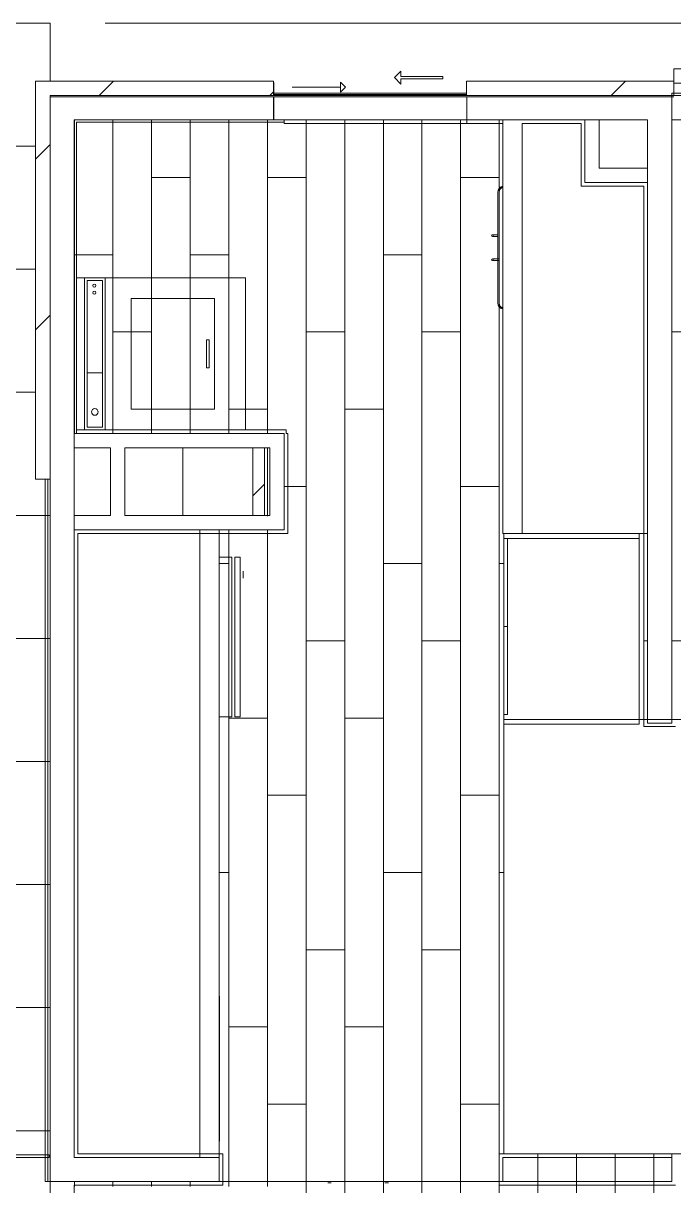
# Model space of a CAD drawing. Header units: metres. Extents: x 3856 to 4207, y -1118 to -691.
# Drawn here: x 3976.771 to 3979.465, y -973.645 to -968.827 of the extents above; entities that cross this region are included whole.
import ezdxf

# ---------------------------------------------------------------- set-up
doc = ezdxf.new("R2010")
doc.units = ezdxf.units.M
for name, color, linetype, lineweight in [('Casework', 7, 'Continuous', 9), ('Ceilings', 7, 'Continuous', 9), ('Common Edges', 7, 'Continuous', 9), ('Cut Pattern', 7, 'Continuous', 18), ('Detail Items', 7, 'Continuous', 9), ('Floors', 7, 'Continuous', 9), ('Generic Models', 7, 'Continuous', 9), ('Plumbing Fixtures', 7, 'Continuous', 9), ('Surface Pattern', 7, 'Continuous', 9), ('Top Rails', 7, 'Continuous', 9), ('Walls', 7, 'Continuous', 9), ('Windows', 7, 'Continuous', 9)]:
    doc.layers.add(name, color=color, linetype=linetype, lineweight=lineweight)
doc.layers.add('ROA-E00-URB-A101-MASTER_PLAN cambio estaciomientos_dwg', color=7, linetype='Continuous', lineweight=9, true_color=0x767676)
pattern_1 = [(45, (0, 0), (-0.35355339, 0.35355339), [])]

# ---------------------------------------------------------------- blocks, each defined once
blk = doc.blocks.new('Nevera 2D - Nevera 2D-V179-IMPLANTACIÓN - KIT COMERCIAL')
at = {"layer": 'Casework'}
for p, q in [((-0.3293, 0.07), (-0.3293, 0.1232)), ((-0.3293, 0.07), (-0.3293, 0.1232)), ((0.3334, 0.1232), (0.3334, 0.07)), ((0.3334, 0.1232), (0.3334, 0.07)), ((0.3334, 0.07), (-0.3293, 0.07)), ((0.3334, 0.07), (-0.3293, 0.07)), ((-0.3293, 0.0584), (0.3334, 0.0584)), ((-0.3293, 0.0355), (-0.3293, 0.0584)), ((-0.3293, 0.0584), (-0.3293, 0.0355)), ((0.3334, 0.0584), (-0.3293, 0.0584)), ((0.3334, 0.0584), (0.3334, 0.0355)), ((0.3334, 0.0355), (0.3334, 0.0584)), ((0.3334, 0.0355), (-0.3293, 0.0355)), ((-0.3293, 0.0355), (0.3334, 0.0355)), ((0.2752, 0.0232), (0.2464, 0.0232))]:
    blk.add_line(p, q, dxfattribs=at)
blk = doc.blocks.new('COUR-VENTANA-DESLIZANTE_DOS_CUERPOS - 1_35 x 0_80-11946348-IMPLANTACIÓN - KIT COMERCIAL')
at = {"layer": 'Detail Items'}
for p, q in [((0.0999, 0.1246), (0.1269, 0.1516)), ((0.1269, 0.1516), (0.1269, 0.1296)), ((0.0999, 0.1246), (0.1269, 0.0976)), ((0.3, 0.1296), (0.1269, 0.1296)), ((0.1269, 0.1196), (0.3, 0.1196)), ((0.1269, 0.0976), (0.1269, 0.1196)), ((0.3, 0.1196), (0.3, 0.1296))]:
    blk.add_line(p, q, dxfattribs=at)
blk = doc.blocks.new('COCINA APTO TIPO A - COCINA APTO TIPO A-V198-IMPLANTACIÓN - KIT COMERCIAL')
at = {"layer": 'Generic Models'}
for p, q in [((0.9613, 2.87), (0.9613, 2.85)), ((0.9613, 2.85), (0.9613, 2.1)), ((1.5213, 2.85), (0.9613, 2.85)), ((0.9763, 2.85), (0.9613, 2.85)), ((0.9613, 2.85), (0.9613, 2.485)), ((0.9613, 2.85), (1.5213, 2.85)), ((0.9763, 2.485), (0.9763, 2.85)), ((1.5213, 2.87), (1.0363, 2.87)), ((1.5213, 2.85), (1.5213, 2.87)), ((1.5413, 2.87), (1.5213, 2.87)), ((1.5213, 2.87), (1.5213, 2.1)), ((1.5213, 2.1), (1.5213, 2.85)), ((1.5413, 2.1), (1.5413, 2.87)), ((0.9763, 2.485), (0.9613, 2.485)), ((0.9613, 2.485), (0.9613, 2.12)), ((0.9613, 2.485), (0.9763, 2.485)), ((0.9763, 2.12), (0.9763, 2.485)), ((0.9613, 2.12), (0.9763, 2.12)), ((0.9613, 2.1), (1.5213, 2.1)), ((1.5213, 2.1), (0.9613, 2.1)), ((0.9613, 2.1), (0.9613, 2.08)), ((0.9613, 2.08), (1.5213, 2.08)), ((0.9613, 2.08), (0.9613, 0.3)), ((1.5213, 2.1), (1.5413, 2.1)), ((1.5213, 2.08), (1.5213, 2.1)), ((1.7913, 2.1), (1.5413, 2.1)), ((1.7913, 0.3), (1.7913, 2.1)), ((-0.8193, 2), (-0.8193, 1.98)), ((-0.8193, 1.31), (-0.8193, 1.29)), ((-0.8193, 0.9869), (-0.8193, 0.9669)), ((-0.2167, 0.3525), (-0.2167, 0.9525)), ((-0.8193, 0.32), (-0.8193, 0.3)), ((0.9613, 0.3), (1.7913, 0.3)), ((0.2462, 0.18), (0.2312, 0.18)), ((0.4834, 0.18), (0.4684, 0.18)), ((-0.6487, -0.6), (-0.5488, -0.6))]:
    blk.add_line(p, q, dxfattribs=at)
blk = doc.blocks.new('Lavadero prefabricado con mueble - 0_50x0_60m-V200-IMPLANTACIÓN - KIT COMERCIAL')
at = {"layer": 'Plumbing Fixtures', "color": 253, "true_color": 0xaaaaaa}
for p, q in [((0.605, 0.605), (0.145, 0.605)), ((0.145, 0.6), (0.605, 0.6)), ((0.605, 0.6), (0.145, 0.6))]:
    blk.add_line(p, q, dxfattribs=at)
for centre, radius, start, end in [((0.145, 0.58), 0.025, 90, 165), ((0.145, 0.58), 0.025, 90, 165), ((0.145, 0.58), 0.02, 90, 165), ((0.145, 0.58), 0.02, 90, 165), ((0.145, 0.58), 0.02, 90, 165), ((0.145, 0.58), 0.02, 90, 165), ((0.605, 0.58), 0.025, 15, 90), ((0.605, 0.58), 0.025, 15, 90), ((0.605, 0.58), 0.02, 15, 90), ((0.605, 0.58), 0.02, 15, 90), ((0.605, 0.58), 0.02, 15, 90), ((0.605, 0.58), 0.02, 15, 90)]:
    blk.add_arc(centre, radius, start, end, dxfattribs=at)
blk = doc.blocks.new('Mueble lavadero - 0_50x1_70x2_50m-V239-IMPLANTACIÓN - KIT COMERCIAL')
at = {"layer": 'Casework'}
for p, q in [((-6.3053, -0.595), (-6.3053, -0.61)), ((-6.3033, -0.595), (-6.3033, -0.61)), ((-6.3033, -0.61), (-6.2853, -0.61)), ((-6.1088, -0.615), (-6.1088, -0.6375)), ((-6.1088, -0.615), (-6.1088, -0.6375)), ((-6.1018, -0.6375), (-6.1018, -0.615)), ((-6.1018, -0.6375), (-6.1018, -0.615)), ((-6.0088, -0.613), (-6.0088, -0.6375)), ((-6.0088, -0.613), (-6.0088, -0.6375)), ((-6.0018, -0.6375), (-6.0018, -0.6131)), ((-6.0018, -0.6375), (-6.0018, -0.6131)), ((-5.8253, -0.61), (-5.8073, -0.61)), ((-5.8073, -0.61), (-5.8073, -0.595)), ((-5.8053, -0.61), (-5.8053, -0.595))]:
    blk.add_line(p, q, dxfattribs=at)
for centre, start, end in [((-6.1053, -0.6375), 0, 180), ((-6.1053, -0.6375), 0, 180), ((-6.1053, -0.6375), 180, 360), ((-6.1053, -0.6375), 180, 0), ((-6.0053, -0.6375), 0, 180), ((-6.0053, -0.6375), 0, 180), ((-6.0053, -0.6375), 180, 0), ((-6.0053, -0.6375), 180, 0)]:
    blk.add_arc(centre, 0.0035, start, end, dxfattribs=at)
for points, knots in [([(-6.1053, -0.634), (-6.1055, -0.634), (-6.1057, -0.634), (-6.106, -0.634), (-6.1062, -0.6341), (-6.1065, -0.6342), (-6.1067, -0.6342), (-6.1069, -0.6343), (-6.1071, -0.6344), (-6.1072, -0.6345), (-6.1074, -0.6347), (-6.1076, -0.6348), (-6.1077, -0.6349), (-6.1078, -0.6351), (-6.108, -0.6352), (-6.1082, -0.6354), (-6.1083, -0.6357), (-6.1084, -0.6359), (-6.1086, -0.6362), (-6.1088, -0.6368), (-6.1088, -0.6372), (-6.1088, -0.6375)], [0, 0, 0, 0, 0.071429, 0.107143, 0.142857, 0.178571, 0.214286, 0.25, 0.285714, 0.321429, 0.357143, 0.392857, 0.428571, 0.464286, 0.5, 0.571429, 0.607143, 0.642857, 0.714286, 0.857143, 1, 1, 1, 1]), ([(-6.1088, -0.6375), (-6.1088, -0.6372), (-6.1088, -0.6368), (-6.1086, -0.6362), (-6.1084, -0.6359), (-6.1083, -0.6357), (-6.1082, -0.6355), (-6.1081, -0.6353), (-6.108, -0.6352), (-6.1078, -0.6351), (-6.1077, -0.6349), (-6.1076, -0.6348), (-6.1074, -0.6347), (-6.1072, -0.6345), (-6.1071, -0.6344), (-6.1069, -0.6343), (-6.1067, -0.6342), (-6.1065, -0.6342), (-6.1062, -0.6341), (-6.106, -0.634), (-6.1057, -0.634), (-6.1055, -0.634), (-6.1053, -0.634)], [0, 0, 0, 0, 0.142857, 0.285714, 0.357143, 0.392857, 0.428571, 0.464286, 0.5, 0.535714, 0.571429, 0.607143, 0.642857, 0.678571, 0.714286, 0.75, 0.785714, 0.821429, 0.857143, 0.892857, 0.928571, 1, 1, 1, 1]), ([(-6.1088, -0.6375), (-6.1088, -0.6372), (-6.1088, -0.6368), (-6.1086, -0.6362), (-6.1084, -0.6359), (-6.1083, -0.6357), (-6.1082, -0.6355), (-6.1081, -0.6353), (-6.108, -0.6352), (-6.1078, -0.6351), (-6.1077, -0.6349), (-6.1076, -0.6348), (-6.1074, -0.6347), (-6.1072, -0.6345), (-6.1071, -0.6344), (-6.1069, -0.6343), (-6.1067, -0.6342), (-6.1065, -0.6342), (-6.1062, -0.6341), (-6.106, -0.634), (-6.1057, -0.634), (-6.1055, -0.634), (-6.1053, -0.634)], [0, 0, 0, 0, 0.142857, 0.285714, 0.357143, 0.392857, 0.428571, 0.464286, 0.5, 0.535714, 0.571429, 0.607143, 0.642857, 0.678571, 0.714286, 0.75, 0.785714, 0.821429, 0.857143, 0.892857, 0.928571, 1, 1, 1, 1]), ([(-6.1053, -0.634), (-6.1055, -0.634), (-6.1057, -0.634), (-6.106, -0.634), (-6.1062, -0.6341), (-6.1065, -0.6342), (-6.1067, -0.6342), (-6.1069, -0.6343), (-6.1071, -0.6344), (-6.1072, -0.6345), (-6.1074, -0.6347), (-6.1076, -0.6348), (-6.1077, -0.6349), (-6.1078, -0.6351), (-6.108, -0.6352), (-6.1082, -0.6354), (-6.1083, -0.6357), (-6.1084, -0.6359), (-6.1086, -0.6362), (-6.1088, -0.6368), (-6.1088, -0.6372), (-6.1088, -0.6375)], [0, 0, 0, 0, 0.071429, 0.107143, 0.142857, 0.178571, 0.214286, 0.25, 0.285714, 0.321429, 0.357143, 0.392857, 0.428571, 0.464286, 0.5, 0.571429, 0.607143, 0.642857, 0.714286, 0.857143, 1, 1, 1, 1]), ([(-6.1018, -0.6375), (-6.1018, -0.6372), (-6.1018, -0.6368), (-6.102, -0.6362), (-6.1022, -0.6359), (-6.1023, -0.6357), (-6.1024, -0.6355), (-6.1025, -0.6353), (-6.1026, -0.6352), (-6.1028, -0.6351), (-6.1029, -0.6349), (-6.103, -0.6348), (-6.1032, -0.6347), (-6.1034, -0.6345), (-6.1035, -0.6344), (-6.1037, -0.6343), (-6.1039, -0.6342), (-6.1041, -0.6342), (-6.1044, -0.6341), (-6.1046, -0.634), (-6.1049, -0.634), (-6.1051, -0.634), (-6.1053, -0.634)], [0, 0, 0, 0, 0.142857, 0.285714, 0.357143, 0.392857, 0.428571, 0.464286, 0.5, 0.535714, 0.571429, 0.607143, 0.642857, 0.678571, 0.714286, 0.75, 0.785714, 0.821429, 0.857143, 0.892857, 0.928571, 1, 1, 1, 1]), ([(-6.1053, -0.634), (-6.1051, -0.634), (-6.1049, -0.634), (-6.1046, -0.634), (-6.1044, -0.6341), (-6.1041, -0.6342), (-6.1039, -0.6342), (-6.1037, -0.6343), (-6.1035, -0.6344), (-6.1034, -0.6345), (-6.1032, -0.6347), (-6.103, -0.6348), (-6.1029, -0.6349), (-6.1028, -0.6351), (-6.1026, -0.6352), (-6.1024, -0.6354), (-6.1023, -0.6357), (-6.1022, -0.6359), (-6.102, -0.6362), (-6.1018, -0.6368), (-6.1018, -0.6372), (-6.1018, -0.6375)], [0, 0, 0, 0, 0.071429, 0.107143, 0.142857, 0.178571, 0.214286, 0.25, 0.285714, 0.321429, 0.357143, 0.392857, 0.428571, 0.464286, 0.5, 0.571429, 0.607143, 0.642857, 0.714286, 0.857143, 1, 1, 1, 1]), ([(-6.1053, -0.634), (-6.1051, -0.634), (-6.1049, -0.634), (-6.1046, -0.634), (-6.1044, -0.6341), (-6.1041, -0.6342), (-6.1039, -0.6342), (-6.1037, -0.6343), (-6.1035, -0.6344), (-6.1034, -0.6345), (-6.1032, -0.6347), (-6.103, -0.6348), (-6.1029, -0.6349), (-6.1028, -0.6351), (-6.1026, -0.6352), (-6.1024, -0.6354), (-6.1023, -0.6357), (-6.1022, -0.6359), (-6.102, -0.6362), (-6.1018, -0.6368), (-6.1018, -0.6372), (-6.1018, -0.6375)], [0, 0, 0, 0, 0.071429, 0.107143, 0.142857, 0.178571, 0.214286, 0.25, 0.285714, 0.321429, 0.357143, 0.392857, 0.428571, 0.464286, 0.5, 0.571429, 0.607143, 0.642857, 0.714286, 0.857143, 1, 1, 1, 1]), ([(-6.1018, -0.6375), (-6.1018, -0.6372), (-6.1018, -0.6368), (-6.102, -0.6362), (-6.1022, -0.6359), (-6.1023, -0.6357), (-6.1024, -0.6355), (-6.1025, -0.6353), (-6.1026, -0.6352), (-6.1028, -0.6351), (-6.1029, -0.6349), (-6.103, -0.6348), (-6.1032, -0.6347), (-6.1034, -0.6345), (-6.1035, -0.6344), (-6.1037, -0.6343), (-6.1039, -0.6342), (-6.1041, -0.6342), (-6.1044, -0.6341), (-6.1046, -0.634), (-6.1049, -0.634), (-6.1051, -0.634), (-6.1053, -0.634)], [0, 0, 0, 0, 0.142857, 0.285714, 0.357143, 0.392857, 0.428571, 0.464286, 0.5, 0.535714, 0.571429, 0.607143, 0.642857, 0.678571, 0.714286, 0.75, 0.785714, 0.821429, 0.857143, 0.892857, 0.928571, 1, 1, 1, 1]), ([(-6.0053, -0.634), (-6.0055, -0.634), (-6.0057, -0.634), (-6.006, -0.634), (-6.0062, -0.6341), (-6.0065, -0.6342), (-6.0067, -0.6342), (-6.0069, -0.6343), (-6.0071, -0.6344), (-6.0072, -0.6345), (-6.0074, -0.6347), (-6.0076, -0.6348), (-6.0077, -0.6349), (-6.0078, -0.6351), (-6.008, -0.6352), (-6.0082, -0.6354), (-6.0083, -0.6357), (-6.0084, -0.6359), (-6.0086, -0.6362), (-6.0088, -0.6368), (-6.0088, -0.6372), (-6.0088, -0.6375)], [0, 0, 0, 0, 0.071429, 0.107143, 0.142857, 0.178571, 0.214286, 0.25, 0.285714, 0.321429, 0.357143, 0.392857, 0.428571, 0.464286, 0.5, 0.571429, 0.607143, 0.642857, 0.714286, 0.857143, 1, 1, 1, 1]), ([(-6.0088, -0.6375), (-6.0088, -0.6372), (-6.0088, -0.6368), (-6.0086, -0.6362), (-6.0084, -0.6359), (-6.0083, -0.6357), (-6.0082, -0.6355), (-6.0081, -0.6353), (-6.008, -0.6352), (-6.0078, -0.6351), (-6.0077, -0.6349), (-6.0076, -0.6348), (-6.0074, -0.6347), (-6.0072, -0.6345), (-6.0071, -0.6344), (-6.0069, -0.6343), (-6.0067, -0.6342), (-6.0065, -0.6342), (-6.0062, -0.6341), (-6.006, -0.634), (-6.0057, -0.634), (-6.0055, -0.634), (-6.0053, -0.634)], [0, 0, 0, 0, 0.142857, 0.285714, 0.357143, 0.392857, 0.428571, 0.464286, 0.5, 0.535714, 0.571429, 0.607143, 0.642857, 0.678571, 0.714286, 0.75, 0.785714, 0.821429, 0.857143, 0.892857, 0.928571, 1, 1, 1, 1]), ([(-6.0053, -0.634), (-6.0055, -0.634), (-6.0057, -0.634), (-6.006, -0.634), (-6.0062, -0.6341), (-6.0065, -0.6342), (-6.0067, -0.6342), (-6.0069, -0.6343), (-6.0071, -0.6344), (-6.0072, -0.6345), (-6.0074, -0.6347), (-6.0076, -0.6348), (-6.0077, -0.6349), (-6.0078, -0.6351), (-6.008, -0.6352), (-6.0082, -0.6354), (-6.0083, -0.6357), (-6.0084, -0.6359), (-6.0086, -0.6362), (-6.0088, -0.6368), (-6.0088, -0.6372), (-6.0088, -0.6375)], [0, 0, 0, 0, 0.071429, 0.107143, 0.142857, 0.178571, 0.214286, 0.25, 0.285714, 0.321429, 0.357143, 0.392857, 0.428571, 0.464286, 0.5, 0.571429, 0.607143, 0.642857, 0.714286, 0.857143, 1, 1, 1, 1]), ([(-6.0088, -0.6375), (-6.0088, -0.6372), (-6.0088, -0.6368), (-6.0086, -0.6362), (-6.0084, -0.6359), (-6.0083, -0.6357), (-6.0082, -0.6355), (-6.0081, -0.6353), (-6.008, -0.6352), (-6.0078, -0.6351), (-6.0077, -0.6349), (-6.0076, -0.6348), (-6.0074, -0.6347), (-6.0072, -0.6345), (-6.0071, -0.6344), (-6.0069, -0.6343), (-6.0067, -0.6342), (-6.0065, -0.6342), (-6.0062, -0.6341), (-6.006, -0.634), (-6.0057, -0.634), (-6.0055, -0.634), (-6.0053, -0.634)], [0, 0, 0, 0, 0.142857, 0.285714, 0.357143, 0.392857, 0.428571, 0.464286, 0.5, 0.535714, 0.571429, 0.607143, 0.642857, 0.678571, 0.714286, 0.75, 0.785714, 0.821429, 0.857143, 0.892857, 0.928571, 1, 1, 1, 1]), ([(-6.0018, -0.6375), (-6.0018, -0.6372), (-6.0018, -0.6368), (-6.002, -0.6362), (-6.0022, -0.6359), (-6.0023, -0.6357), (-6.0024, -0.6355), (-6.0025, -0.6353), (-6.0026, -0.6352), (-6.0028, -0.6351), (-6.0029, -0.6349), (-6.003, -0.6348), (-6.0032, -0.6347), (-6.0034, -0.6345), (-6.0035, -0.6344), (-6.0037, -0.6343), (-6.0039, -0.6342), (-6.0041, -0.6342), (-6.0044, -0.6341), (-6.0046, -0.634), (-6.0049, -0.634), (-6.0051, -0.634), (-6.0053, -0.634)], [0, 0, 0, 0, 0.142857, 0.285714, 0.357143, 0.392857, 0.428571, 0.464286, 0.5, 0.535714, 0.571429, 0.607143, 0.642857, 0.678571, 0.714286, 0.75, 0.785714, 0.821429, 0.857143, 0.892857, 0.928571, 1, 1, 1, 1]), ([(-6.0053, -0.634), (-6.0051, -0.634), (-6.0049, -0.634), (-6.0046, -0.634), (-6.0044, -0.6341), (-6.0041, -0.6342), (-6.0039, -0.6342), (-6.0037, -0.6343), (-6.0035, -0.6344), (-6.0034, -0.6345), (-6.0032, -0.6347), (-6.003, -0.6348), (-6.0029, -0.6349), (-6.0028, -0.6351), (-6.0026, -0.6352), (-6.0024, -0.6354), (-6.0023, -0.6357), (-6.0022, -0.6359), (-6.002, -0.6362), (-6.0018, -0.6368), (-6.0018, -0.6372), (-6.0018, -0.6375)], [0, 0, 0, 0, 0.071429, 0.107143, 0.142857, 0.178571, 0.214286, 0.25, 0.285714, 0.321429, 0.357143, 0.392857, 0.428571, 0.464286, 0.5, 0.571429, 0.607143, 0.642857, 0.714286, 0.857143, 1, 1, 1, 1]), ([(-6.0018, -0.6375), (-6.0018, -0.6372), (-6.0018, -0.6368), (-6.002, -0.6362), (-6.0022, -0.6359), (-6.0023, -0.6357), (-6.0024, -0.6355), (-6.0025, -0.6353), (-6.0026, -0.6352), (-6.0028, -0.6351), (-6.0029, -0.6349), (-6.003, -0.6348), (-6.0032, -0.6347), (-6.0034, -0.6345), (-6.0035, -0.6344), (-6.0037, -0.6343), (-6.0039, -0.6342), (-6.0041, -0.6342), (-6.0044, -0.6341), (-6.0046, -0.634), (-6.0049, -0.634), (-6.0051, -0.634), (-6.0053, -0.634)], [0, 0, 0, 0, 0.142857, 0.285714, 0.357143, 0.392857, 0.428571, 0.464286, 0.5, 0.535714, 0.571429, 0.607143, 0.642857, 0.678571, 0.714286, 0.75, 0.785714, 0.821429, 0.857143, 0.892857, 0.928571, 1, 1, 1, 1]), ([(-6.0053, -0.634), (-6.0051, -0.634), (-6.0049, -0.634), (-6.0046, -0.634), (-6.0044, -0.6341), (-6.0041, -0.6342), (-6.0039, -0.6342), (-6.0037, -0.6343), (-6.0035, -0.6344), (-6.0034, -0.6345), (-6.0032, -0.6347), (-6.003, -0.6348), (-6.0029, -0.6349), (-6.0028, -0.6351), (-6.0026, -0.6352), (-6.0024, -0.6354), (-6.0023, -0.6357), (-6.0022, -0.6359), (-6.002, -0.6362), (-6.0018, -0.6368), (-6.0018, -0.6372), (-6.0018, -0.6375)], [0, 0, 0, 0, 0.071429, 0.107143, 0.142857, 0.178571, 0.214286, 0.25, 0.285714, 0.321429, 0.357143, 0.392857, 0.428571, 0.464286, 0.5, 0.571429, 0.607143, 0.642857, 0.714286, 0.857143, 1, 1, 1, 1])]:
    blk.add_open_spline(points, degree=3, knots=knots, dxfattribs=at)
blk = doc.blocks.new('Top Rail Type - Top Rail_Internal_-12155337-IMPLANTACIÓN - KIT COMERCIAL')
at = {"layer": 'Top Rails'}
for p, q in [((3966.088, -1024.831), (3966.088, -1024.771)), ((3966.088, -1024.771), (3966.1455, -1024.771)), ((3966.1455, -1024.771), (3968.8256, -1024.771)), ((3968.8256, -1024.771), (3968.8831, -1024.771)), ((3968.8831, -1024.7796), (3968.8831, -1024.831)), ((3966.1455, -1024.831), (3966.088, -1024.831)), ((3968.8256, -1024.831), (3966.1455, -1024.831)), ((3968.8831, -1024.831), (3968.8256, -1024.831))]:
    blk.add_line(p, q, dxfattribs=at)
blk = doc.blocks.new('Top Rail Type - Top Rail_Internal_-V169-IMPLANTACIÓN - KIT COMERCIAL')
at = {"layer": 'Top Rails'}
for p, q in [((3966.088, -1024.771), (3966.088, -1024.831)), ((3966.088, -1024.771), (3966.1455, -1024.771)), ((3966.1455, -1024.771), (3968.8256, -1024.771)), ((3968.8256, -1024.771), (3968.8831, -1024.771)), ((3968.8831, -1024.7796), (3968.8831, -1024.831)), ((3966.088, -1024.831), (3966.1455, -1024.831)), ((3966.1455, -1024.831), (3968.8256, -1024.831)), ((3968.8256, -1024.831), (3968.8831, -1024.831))]:
    blk.add_line(p, q, dxfattribs=at)
blk = doc.blocks.new('Lavadora 2D - Lavadora 2D-3809018-IMPLANTACIÓN - KIT COMERCIAL')
at = {"layer": 'Casework'}
for p, q in [((0.4072, 0.7366), (-0.2228, 0.7366)), ((-0.2228, 0.7366), (-0.2228, 0.0366)), ((0.4072, 0.0366), (0.4072, 0.7366)), ((0.4072, 0.7042), (-0.2228, 0.7042)), ((0.3965, 0.6935), (-0.212, 0.6935)), ((-0.212, 0.6935), (-0.212, 0.6289)), ((0.0142, 0.6935), (0.0142, 0.6289)), ((0.3965, 0.6289), (0.3965, 0.6935)), ((-0.212, 0.6289), (0.3965, 0.6289)), ((0.4072, 0.6181), (-0.2228, 0.6181)), ((0.3211, 0.5104), (-0.1366, 0.5104)), ((-0.1366, 0.5104), (-0.1366, 0.1658)), ((0.3211, 0.1658), (0.3211, 0.5104)), ((0.15, 0.1989), (0.0346, 0.1989)), ((0.0346, 0.1989), (0.0346, 0.1882)), ((0.15, 0.1882), (0.15, 0.1989)), ((-0.1366, 0.1658), (0.3211, 0.1658)), ((0.0346, 0.1882), (0.15, 0.1882)), ((-0.2228, 0.0366), (0.4072, 0.0366))]:
    blk.add_line(p, q, dxfattribs=at)
for centre, radius in [((-0.1486, 0.6609), 0.0137), ((0.3456, 0.6631), 0.0064), ((0.3749, 0.6631), 0.0064)]:
    blk.add_circle(centre, radius, dxfattribs=at)
blk = doc.blocks.new('EDIFICIO TIPO A_rvt-5-IMPLANTACIÓN - KIT COMERCIAL')
at = {"layer": 'Cut Pattern', "lineweight": 9, "true_color": 0x0f0f0f}
h = blk.add_hatch(dxfattribs=at)
h.set_pattern_fill('FP_100', color=250, style=0, pattern_type=2)
h.set_pattern_definition(pattern_1)
h.paths.add_polyline_path([(3976.8218, -970.7173), (3976.8818, -970.7173), (3976.8818, -969.0673), (3976.8218, -969.0673), (3976.8218, -970.0434)])
h = blk.add_hatch(dxfattribs=at)
h.set_pattern_fill('FP_100', color=250, style=0, pattern_type=2)
h.set_pattern_definition(pattern_1)
h.paths.add_polyline_path([(3977.2825, -969.1273), (3977.8068, -969.1273), (3977.8068, -969.0673), (3976.8818, -969.0673), (3976.8818, -969.1273)])
h = blk.add_hatch(dxfattribs=at)
h.set_pattern_fill('FP_100', color=250, style=0, pattern_type=2)
h.set_pattern_definition(pattern_1)
h.paths.add_polyline_path([(3978.6159, -969.1273), (3979.4651, -969.1273), (3979.4651, -969.0673), (3978.6068, -969.0673), (3978.6068, -969.1273)])
at = {"layer": 'Surface Pattern', "true_color": 0x808080}
h = blk.add_hatch(dxfattribs=at)
h.set_pattern_fill('FP_102', color=8, style=0, pattern_type=2)
h.set_pattern_definition([(90, (3976.882, -1039.717), (-0.51, 3e-17), []), (180, (3976.882, -1039.717), (-6e-17, -0.51), [])])
h.paths.add_polyline_path([(3975.949, -974.9173), (3976.8818, -974.9173), (3976.8818, -970.7173), (3976.8218, -970.7173), (3976.8218, -969.0673), (3976.8818, -969.0673), (3976.8818, -968.8273), (3975.6814, -968.8273), (3975.6718, -973.5773), (3975.5918, -973.5773), (3975.5918, -973.5273), (3974.4818, -973.5273), (3974.4818, -971.6023), (3974.2318, -971.6023), (3974.2215, -972.7023), (3974.1893, -972.7173), (3974.2318, -972.7173), (3974.2215, -972.7423), (3974.1118, -972.7535), (3974.0574, -972.9923), (3974.2318, -972.9923), (3974.2318, -973.0173), (3974.0476, -973.0173), (3973.9237, -973.5273), (3973.8882, -973.5273), (3973.6504, -973.0173), (3973.6458, -973.0073), (3973.6318, -973.0023), (3973.6388, -972.9923), (3973.5222, -972.7423), (3973.5175, -972.7323), (3973.5035, -972.7273), (3973.5105, -972.7173), (3973.352, -972.3773), (3973.3398, -972.4423), (3973.372, -972.4423), (3973.372, -972.4673), (3973.3301, -972.4673), (3973.273, -972.7173), (3973.372, -972.7173), (3973.372, -972.7423), (3973.2633, -972.7423), (3973.2062, -972.9923), (3973.372, -972.9923), (3973.372, -973.0173), (3973.1964, -973.0173), (3973.1518, -973.2012), (3973.0318, -973.2523), (3973.0322, -968.8273), (3971.8318, -968.8273), (3971.8318, -969.0673), (3971.8918, -969.0673), (3971.8901, -970.7173), (3971.8318, -970.7173), (3971.8318, -974.9173), (3974.6156, -974.9173)])
h = blk.add_hatch(dxfattribs=at)
h.set_pattern_fill('FP_110', color=8, style=0, pattern_type=2)
h.set_pattern_definition([(270, (6019.702, -988.027), (0.16, 1e-17), []), (0, (6019.702, -988.027), (0.32, 0.32), [0.16, -1.12]), (0, (6019.862, -988.667), (0.32, 0.32), [0.16, -1.12])])
h.paths.add_polyline_path([(3982.3154, -980.7273), (3982.9568, -980.7273), (3982.9568, -977.5273), (3979.4568, -977.5273), (3979.4568, -977.5973), (3980.2068, -977.5973), (3980.2068, -977.6373), (3979.4568, -977.6373), (3979.4568, -978.4273), (3980.0568, -978.4273), (3980.064, -978.5248), (3980.0818, -978.5273), (3980.0732, -978.5398), (3980.0568, -978.5398), (3980.0568, -980.7273), (3981.2828, -980.7273)])
h.paths.add_polyline_path([(3977.7568, -980.7273), (3977.7568, -978.4273), (3978.2568, -978.4273), (3978.2568, -977.5873), (3977.4068, -977.5873), (3977.4068, -977.5473), (3978.2568, -977.5473), (3978.2568, -977.5273), (3974.4068, -977.5273), (3974.4068, -980.7273), (3977.2825, -980.7273)])
h.paths.add_polyline_path([(3982.4257, -980.6273), (3982.4257, -980.2273), (3982.8257, -980.2273), (3982.8249, -980.6273)])
h.paths.add_polyline_path([(3980.4257, -980.6273), (3980.4257, -980.2273), (3980.8257, -980.2273), (3980.8257, -980.6273)])
h.paths.add_polyline_path([(3980.9154, -980.6273), (3980.9154, -978.7273), (3982.3154, -978.7273), (3982.3154, -980.6273), (3981.2828, -980.6273)])
h.paths.add_polyline_path([(3974.6509, -980.5597), (3974.5273, -980.5597), (3974.5273, -980.1597), (3974.9273, -980.1597), (3974.9273, -980.5597)])
h.paths.add_polyline_path([(3975.949, -980.0597), (3974.5273, -980.0597), (3974.5273, -978.4597), (3976.4273, -978.4597), (3976.4273, -980.0597)])
h.paths.add_polyline_path([(3979.3468, -978.4273), (3979.3568, -978.4273), (3979.3568, -976.2273), (3979.4568, -976.2273), (3979.4568, -977.4273), (3982.9568, -977.4273), (3982.9568, -969.2273), (3979.4568, -969.2273), (3979.4568, -971.7123), (3979.5918, -971.7123), (3979.5918, -973.5123), (3979.4568, -973.5123), (3979.4568, -973.6273), (3976.9818, -973.6273), (3976.9818, -973.6473), (3977.9318, -973.6473), (3977.9318, -973.6873), (3976.9818, -973.6873), (3976.9818, -974.9273), (3978.2568, -974.9273), (3978.2568, -974.6273), (3978.3568, -974.6273), (3978.3568, -978.4273), (3978.6159, -978.4273)])
h.paths.add_polyline_path([(3974.9273, -978.3597), (3974.5273, -978.3597), (3974.5273, -977.9597), (3974.9273, -977.9597)])
h.paths.add_polyline_path([(3977.2825, -977.4273), (3977.6568, -977.4273), (3977.6568, -975.1403), (3976.5568, -975.1403), (3976.5568, -975.1253), (3977.6568, -975.1253), (3977.6568, -975.0273), (3976.5559, -975.0273), (3976.5559, -977.4273)])
h.paths.add_polyline_path([(3981.2828, -973.9273), (3980.7068, -973.9273), (3980.7068, -973.2273), (3982.3068, -973.2273), (3982.3068, -973.9273)])
h.paths.add_polyline_path([(3982.0702, -971.6181), (3982.0702, -970.1034), (3981.3702, -970.1034), (3981.3702, -969.3034), (3982.8702, -969.3034), (3982.8702, -971.6181), (3982.3068, -971.6181)])
h.paths.add_polyline_path([(3981.3702, -971.1273), (3980.8254, -971.1273), (3980.8254, -970.6273), (3981.4254, -970.6273), (3981.4254, -971.1273)])
h = blk.add_hatch(dxfattribs=at)
h.set_pattern_fill('FP_113', color=8, style=0, pattern_type=2)
h.set_pattern_definition([(90, (3978.422, -972.347), (-0.16, 1e-17), []), (180, (3978.422, -972.347), (-0.32, -0.32), [0.16, -1.12]), (180, (3978.262, -971.707), (-0.32, -0.32), [0.16, -1.12])])
h.paths.add_polyline_path([(3979.4568, -973.6273), (3979.4507, -973.5123), (3978.7618, -973.5123), (3978.7568, -970.0073), (3978.7418, -970.0053), (3978.7418, -969.5073), (3978.7568, -969.5073), (3978.7568, -969.2273), (3976.9818, -969.2273), (3976.9818, -970.5273), (3977.8518, -970.5273), (3977.8518, -970.9273), (3977.5818, -970.9273), (3977.5818, -973.6273), (3978.6159, -973.6273)])
h.paths.add_polyline_path([(3979.3568, -971.7123), (3979.3568, -970.9423), (3979.3418, -970.9423), (3979.3418, -971.7123), (3979.355, -971.7123)])
at = {"layer": 'Ceilings'}
for p, q in [((3979.0968, -969.2273), (3978.7568, -969.2273)), ((3978.7568, -969.2273), (3978.7568, -969.2423)), ((3979.3568, -970.9423), (3979.3568, -969.4873)), ((3976.9818, -970.9273), (3976.9818, -973.5273)), ((3979.3418, -970.9423), (3979.3568, -970.9423)), ((3976.9818, -973.5273), (3977.5018, -973.5273))]:
    blk.add_line(p, q, dxfattribs=at)
at = {"layer": 'Floors'}
for p, q in [((3976.8818, -968.8273), (3975.6814, -968.8273)), ((3976.8818, -969.0673), (3976.8818, -968.8273)), ((3977.8084, -969.2273), (3976.9818, -969.2273)), ((3976.9818, -969.2273), (3976.9818, -970.5273)), ((3978.7568, -969.2273), (3978.6159, -969.2273)), ((3979.4568, -969.2273), (3979.4568, -971.7123)), ((3977.7818, -970.5873), (3977.7818, -970.8702)), ((3976.8818, -973.6273), (3976.8818, -970.7173)), ((3979.3568, -971.7123), (3979.3568, -970.9423)), ((3979.4568, -973.5123), (3979.4568, -973.6273)), ((3979.4568, -973.6273), (3979.4568, -973.5123)), ((3977.5818, -973.5273), (3977.5818, -973.6273)), ((3979.4568, -973.6273), (3976.9818, -973.6273)), ((3977.5818, -973.6273), (3979.4568, -973.6273))]:
    blk.add_line(p, q, dxfattribs=at)
at = {"layer": 'Walls', "lineweight": 18}
for p, q in [((3976.8818, -969.0673), (3976.8218, -969.0673)), ((3976.8218, -969.0673), (3976.8218, -970.7173)), ((3977.8068, -969.0673), (3976.8818, -969.0673)), ((3977.8068, -969.1273), (3977.8068, -969.0673)), ((3979.4651, -969.0673), (3978.6068, -969.0673)), ((3978.6068, -969.0673), (3978.6068, -969.1273)), ((3979.4651, -969.1273), (3979.4651, -969.0673)), ((3976.8818, -969.1273), (3977.8068, -969.1273)), ((3976.8818, -970.7173), (3976.8818, -969.1273)), ((3978.6068, -969.1173), (3977.8068, -969.1173)), ((3977.8068, -969.1173), (3977.8068, -969.1273)), ((3977.8068, -969.1273), (3978.6068, -969.1273)), ((3978.6068, -969.1273), (3978.6068, -969.1173)), ((3978.6068, -969.1273), (3979.4651, -969.1273)), ((3982.2568, -969.1173), (3979.4568, -969.1173)), ((3979.4568, -969.1173), (3979.4568, -969.1273)), ((3979.4568, -969.1273), (3982.2568, -969.1273)), ((3976.8218, -970.7173), (3976.8818, -970.7173)), ((3976.8718, -970.7173), (3976.8718, -973.6273)), ((3976.8818, -970.7173), (3976.8718, -970.7173)), ((3976.8818, -973.6273), (3976.8818, -970.7173)), ((3976.8784, -973.5173), (3974.4918, -973.5173)), ((3976.8784, -973.5273), (3976.8784, -973.5173)), ((3974.4918, -973.5273), (3976.8784, -973.5273)), ((3976.8718, -973.6273), (3976.8818, -973.6273))]:
    blk.add_line(p, q, dxfattribs=at)
at = {"layer": 'Walls'}
for p, q in [((3977.8084, -969.0724), (3977.8084, -969.1224)), ((3977.8084, -969.1324), (3976.8818, -969.1324)), ((3978.6068, -969.1173), (3977.8084, -969.1173)), ((3977.8084, -969.1173), (3978.6068, -969.1173)), ((3978.6068, -969.1224), (3977.8084, -969.1224)), ((3977.8084, -969.1224), (3978.6068, -969.1224)), ((3977.8084, -969.1274), (3978.6068, -969.1274)), ((3978.6084, -969.1324), (3977.8084, -969.1324)), ((3977.8084, -969.2274), (3977.8084, -969.1324)), ((3978.6084, -969.2274), (3978.6084, -969.1324)), ((3979.4651, -969.1324), (3978.6084, -969.1324)), ((3979.4568, -969.1273), (3979.4568, -969.2273)), ((3979.4651, -969.1273), (3982.2568, -969.1273)), ((3976.9818, -970.5273), (3976.9818, -969.2273)), ((3976.9818, -969.2273), (3976.9818, -970.5273)), ((3976.9818, -969.2273), (3976.9918, -969.2273)), ((3976.9918, -969.2273), (3976.9818, -969.2273)), ((3976.9918, -969.2273), (3977.8084, -969.2273)), ((3977.8084, -969.2273), (3976.9918, -969.2273)), ((3978.6084, -969.2274), (3977.8084, -969.2274)), ((3977.8518, -969.2273), (3977.8518, -969.2373)), ((3977.8518, -969.2273), (3977.8518, -969.2373)), ((3977.8518, -969.2273), (3979.0968, -969.2273)), ((3978.6084, -969.2273), (3977.8518, -969.2273)), ((3977.8518, -969.2273), (3977.8518, -969.2423)), ((3977.8518, -969.2273), (3977.8518, -969.2423)), ((3977.8518, -969.2423), (3977.8518, -969.2274)), ((3977.8518, -969.2274), (3977.8518, -969.2423)), ((3978.6084, -969.2273), (3978.6084, -969.2423)), ((3978.6084, -969.2274), (3978.6084, -969.2423)), ((3978.7568, -969.2273), (3978.6159, -969.2273)), ((3979.0968, -969.4873), (3979.0968, -969.2273)), ((3979.1568, -969.2273), (3979.0968, -969.2273)), ((3979.0968, -969.2423), (3979.0968, -969.2273)), ((3979.1568, -969.2273), (3979.1568, -969.4273)), ((3982.2568, -969.2273), (3979.4568, -969.2273)), ((3979.4568, -969.2273), (3979.4568, -971.7123)), ((3979.4568, -971.7273), (3979.4568, -969.2273)), ((3979.4718, -969.2273), (3979.4568, -969.2273)), ((3976.9918, -970.5123), (3976.9918, -969.2373)), ((3976.9918, -969.2373), (3976.9918, -970.5273)), ((3976.9918, -969.2373), (3977.8518, -969.2373)), ((3977.8518, -969.2373), (3976.9918, -969.2373)), ((3977.8518, -969.2423), (3978.6084, -969.2423)), ((3978.6084, -969.2423), (3977.8518, -969.2423)), ((3977.8518, -969.2423), (3978.7568, -969.2423)), ((3978.7568, -969.2423), (3977.8518, -969.2423)), ((3978.7568, -970.9423), (3978.7568, -969.2423)), ((3979.0818, -969.2423), (3978.8368, -969.2423)), ((3978.8368, -969.2423), (3978.8368, -970.9423)), ((3979.0818, -969.5023), (3979.0818, -969.2423)), ((3979.0968, -969.2423), (3979.0968, -969.4873)), ((3979.1568, -969.4273), (3979.3568, -969.4273)), ((3979.3568, -969.4273), (3979.3568, -969.4873)), ((3979.0818, -969.5023), (3979.0968, -969.5023)), ((3979.0968, -969.4873), (3979.1568, -969.4873)), ((3979.0968, -969.4873), (3979.3418, -969.4873)), ((3979.3418, -969.5023), (3979.0968, -969.5023)), ((3979.3568, -969.4873), (3979.1568, -969.4873)), ((3979.3418, -969.4873), (3979.3568, -969.4873)), ((3979.3418, -971.7273), (3979.3418, -969.5023)), ((3979.3568, -969.4873), (3979.3568, -971.7273)), ((3976.9818, -970.5273), (3977.8518, -970.5273)), ((3976.9818, -970.5873), (3976.9818, -970.5273)), ((3977.8593, -970.5123), (3976.9918, -970.5123)), ((3976.9918, -970.5123), (3977.8593, -970.5123)), ((3976.9918, -970.5123), (3976.9918, -970.5273)), ((3977.8518, -970.5273), (3976.9918, -970.5273)), ((3977.8518, -970.5873), (3977.8518, -970.5273)), ((3977.8518, -970.9273), (3977.8518, -970.5273)), ((3977.8593, -970.5123), (3977.8593, -970.5273)), ((3977.8593, -970.5273), (3977.8593, -970.5123)), ((3977.8593, -970.5273), (3977.8668, -970.5273)), ((3977.8668, -970.5273), (3977.8593, -970.5273)), ((3977.8668, -970.5273), (3977.8668, -970.9423)), ((3977.8668, -970.9423), (3977.8668, -970.5273)), ((3977.1318, -970.5873), (3976.9818, -970.5873)), ((3977.1318, -970.8673), (3977.1318, -970.5873)), ((3977.7918, -970.5873), (3977.1918, -970.5873)), ((3977.1918, -970.5873), (3977.1918, -970.8673)), ((3977.7918, -970.8673), (3977.7918, -970.5873)), ((3977.8518, -970.5873), (3977.8518, -970.9273)), ((3976.8618, -970.7173), (3976.8618, -973.6273)), ((3976.8618, -973.6273), (3976.8618, -970.7173)), ((3976.8718, -970.7173), (3976.8718, -973.6273)), ((3976.8718, -973.6273), (3976.8718, -970.7173)), ((3976.8718, -973.6273), (3976.8718, -970.7173)), ((3976.8818, -970.7173), (3976.8818, -973.6273)), ((3976.9818, -970.8673), (3977.1318, -970.8673)), ((3976.9818, -970.9273), (3976.9818, -970.8673)), ((3977.1918, -970.8673), (3977.7918, -970.8673)), ((3977.5018, -970.9273), (3976.9818, -970.9273)), ((3976.9818, -973.5273), (3976.9818, -970.9273)), ((3976.9968, -970.9273), (3976.9818, -970.9273)), ((3976.9968, -970.9273), (3977.7816, -970.9273)), ((3977.7816, -970.9423), (3976.9968, -970.9423)), ((3976.9968, -970.9423), (3976.9968, -973.5123)), ((3977.5018, -973.5273), (3977.5018, -970.9273)), ((3977.7918, -970.9273), (3977.5818, -970.9273)), ((3977.5818, -970.9273), (3977.5818, -973.5273)), ((3977.5818, -970.9423), (3977.7816, -970.9423)), ((3977.7816, -970.9273), (3977.8518, -970.9273)), ((3977.7816, -970.9423), (3977.8518, -970.9423)), ((3977.8518, -970.9423), (3977.7816, -970.9423)), ((3977.7918, -970.9273), (3977.8518, -970.9273)), ((3977.8668, -970.9423), (3977.8518, -970.9423)), ((3977.8518, -970.9423), (3977.8668, -970.9423)), ((3978.7568, -970.9423), (3978.8368, -970.9423)), ((3979.3568, -971.7123), (3979.3568, -970.9423)), ((3979.3418, -971.7273), (3979.3418, -971.7423)), ((3979.3568, -971.7273), (3979.4568, -971.7273)), ((3979.4568, -971.7423), (3979.3418, -971.7423)), ((3979.4568, -971.7423), (3979.4718, -971.7423)), ((3976.9968, -973.5123), (3977.5818, -973.5123)), ((3977.5818, -973.5123), (3977.5968, -973.5123)), ((3977.5968, -973.5123), (3977.5818, -973.5123)), ((3977.5968, -973.5123), (3977.5968, -973.6273)), ((3977.5968, -973.6273), (3977.5968, -973.5123)), ((3978.7418, -973.6423), (3978.7418, -973.5123)), ((3978.7418, -973.5123), (3978.7418, -973.6423)), ((3978.7418, -973.5123), (3978.7568, -973.5123)), ((3978.7568, -973.5123), (3978.7418, -973.5123)), ((3978.7568, -973.5123), (3979.4568, -973.5123)), ((3979.4718, -973.5123), (3979.4568, -973.5123)), ((3976.9818, -973.5273), (3976.9968, -973.5273)), ((3977.5818, -973.5273), (3976.9968, -973.5273)), ((3977.5818, -973.5273), (3977.5018, -973.5273)), ((3977.5818, -973.5273), (3977.5818, -973.6273)), ((3977.5818, -973.6273), (3977.5818, -973.5273)), ((3978.7568, -973.6273), (3978.7568, -973.5273)), ((3978.7568, -973.5273), (3978.7568, -973.6273)), ((3979.4568, -973.5273), (3978.7568, -973.5273)), ((3978.7568, -973.5273), (3979.4568, -973.5273)), ((3979.4568, -973.5273), (3979.4568, -973.6273)), ((3979.4568, -973.6273), (3979.4568, -973.5273)), ((3976.8718, -973.6273), (3976.8618, -973.6273)), ((3976.8718, -973.6273), (3976.8618, -973.6273)), ((3976.8818, -973.6273), (3976.8718, -973.6273)), ((3976.8818, -974.6273), (3976.8818, -973.6273)), ((3976.9818, -973.6273), (3976.8818, -973.6273)), ((3977.5818, -973.6273), (3976.9818, -973.6273)), ((3976.9818, -973.6273), (3977.5818, -973.6273)), ((3976.9818, -973.6423), (3976.9818, -974.6273)), ((3977.5968, -973.6423), (3976.9818, -973.6423)), ((3976.9818, -973.6423), (3977.5968, -973.6423)), ((3977.5968, -973.6273), (3977.5968, -973.6423)), ((3977.5968, -973.6423), (3977.5968, -973.6273)), ((3978.7568, -973.6423), (3978.7418, -973.6423)), ((3978.7418, -973.6423), (3978.7568, -973.6423)), ((3979.4568, -973.6273), (3978.7568, -973.6273)), ((3978.7568, -973.6273), (3979.4568, -973.6273)), ((3979.4718, -973.6423), (3978.7568, -973.6423)), ((3978.7568, -973.6423), (3979.4718, -973.6423))]:
    blk.add_line(p, q, dxfattribs=at)
at = {"layer": 'Casework', "lineweight": 9}
for name, p, rotation in [('Mueble lavadero - 0_50x1_70x2_50m-V239-IMPLANTACIÓN - KIT COMERCIAL', (3979.3518, -975.8126), 269.9999999999935), ('Lavadora 2D - Lavadora 2D-3809018-IMPLANTACIÓN - KIT COMERCIAL', (3977.7283, -970.2896), 89.99999999998091), ('Nevera 2D - Nevera 2D-V179-IMPLANTACIÓN - KIT COMERCIAL', (3977.705, -971.373), 90.0000000000012)]:
    blk.add_blockref(name, p, dxfattribs=dict(at, rotation=rotation))
at = {"layer": 'Generic Models', "lineweight": 9}
blk.add_blockref('COCINA APTO TIPO A - COCINA APTO TIPO A-V198-IMPLANTACIÓN - KIT COMERCIAL', (3977.8005, -973.8123), dxfattribs=at)
at = {"layer": 'Plumbing Fixtures', "lineweight": 9, "rotation": 89.99999999999365}
blk.add_blockref('Lavadero prefabricado con mueble - 0_50x0_60m-V200-IMPLANTACIÓN - KIT COMERCIAL', (3979.3418, -970.1323), dxfattribs=at)
at = {"layer": 'Top Rails', "lineweight": 9, "rotation": 180}
for name in ['Top Rail Type - Top Rail_Internal_-12155337-IMPLANTACIÓN - KIT COMERCIAL', 'Top Rail Type - Top Rail_Internal_-V169-IMPLANTACIÓN - KIT COMERCIAL']:
    blk.add_blockref(name, (7948.3482, -1993.8469), dxfattribs=at)
at = {"layer": 'Windows', "lineweight": 9}
blk.add_blockref('COUR-VENTANA-DESLIZANTE_DOS_CUERPOS - 1_35 x 0_80-11946348-IMPLANTACIÓN - KIT COMERCIAL', (3978.2084, -969.1774), dxfattribs=at)
blk = doc.blocks.new('ROA-E00-URB-A101-MASTER_PLAN cambio estaciomientos_dwg_Ventana cocina _ rejillaa - 1_35x0_80cm-6645666-Master Plan - Etapa 1-7986520-IMPLANTACIÓN - KIT COMERCIAL')
at = {"layer": 'Windows'}
blk.add_line((-0.3229, 0.0853), (-0.1226, 0.0853), dxfattribs=at)
at = {"layer": 'Windows', "flags": 128}
blk.add_lwpolyline([(-0.1226, 0.0641), (-0.1226, 0.0853), (-0.1226, 0.1065), (-0.1013, 0.0853)], close=True, dxfattribs=at)
blk = doc.blocks.new('ROA-E00-URB-A101-MASTER_PLAN cambio estaciomientos_dwg_ROA-E01-ARQ-R23_rvt-5-Master Plan - Etapa 1-7986595-IMPLANTACIÓN - KIT COMERCIAL')
at = {"layer": 'Cut Pattern', "lineweight": 9}
h = blk.add_hatch(dxfattribs=at)
h.set_pattern_fill('FP_1448', color=256, style=0, pattern_type=2)
h.set_pattern_definition([(45, (-3099.551, 4900.019), (-1.06066017, 1.06066017), []), (135, (-3099.551, 4900.019), (-1.06066017, -1.06066017), [])])
h.paths.add_polyline_path([(970.8673, 3977.7693), (970.5873, 3977.7693), (970.5873, 3977.7218), (970.8673, 3977.7218)])
at = {"layer": 'Surface Pattern', "true_color": 0x808080}
h = blk.add_hatch(dxfattribs=at)
h.set_pattern_fill('FP_1465', color=8, style=0, pattern_type=2)
h.set_pattern_definition([(180, (972.347, 3978.422), (-2e-17, -0.16), []), (270, (972.347, 3978.422), (0.32, -0.32), [0.16, -1.12]), (270, (971.707, 3978.262), (0.32, -0.32), [0.16, -1.12])])
h.paths.add_polyline_path([(973.5123, 3979.4568), (973.5123, 3979.4568)])
at = {"layer": 'Common Edges'}
blk.add_line((970.5873, 3977.7693), (970.8673, 3977.7693), dxfattribs=at)
at = {"layer": 'Walls'}
for p, q in [((969.1173, 3978.6068), (969.1173, 3977.8084)), ((969.1173, 3977.8084), (969.1173, 3978.6068)), ((970.5873, 3977.7218), (970.8673, 3977.7218))]:
    blk.add_line(p, q, dxfattribs=at)
at = {"rotation": 89.99999999999987}
blk.add_blockref('ROA-E00-URB-A101-MASTER_PLAN cambio estaciomientos_dwg_Ventana cocina _ rejillaa - 1_35x0_80cm-6645666-Master Plan - Etapa 1-7986520-IMPLANTACIÓN - KIT COMERCIAL', (969.1774, 3978.2068), dxfattribs=at)
blk = doc.blocks.new('ROA-E00-URB-A101-MASTER_PLAN cambio estaciomientos_dwg_ROA-E01-EST-R23_rvt-5-Master Plan - Etapa 1-7986866-IMPLANTACIÓN - KIT COMERCIAL')
at = {"layer": 'Floors'}
blk.add_line((970.8673, 3977.4318), (970.5873, 3977.4318), dxfattribs=at)
at = {"layer": 'Floors', "flags": 128}
blk.add_lwpolyline([(969.6773, 3983.3568), (968.8273, 3983.3568), (968.8273, 3977.1098)], dxfattribs=at)
at = {"layer": 'Walls'}
for p, q in [((969.2273, 3979.3568), (969.4273, 3979.3568)), ((969.2273, 3979.1568), (969.2273, 3979.3568)), ((969.2273, 3977.8068), (969.1324, 3977.8068)), ((970.8673, 3976.9818), (970.5873, 3976.9818))]:
    blk.add_line(p, q, dxfattribs=at)
blk = doc.blocks.new('ROA-E00-URB-A101-MASTER_PLAN cambio estaciomientos_dwg-7942325-IMPLANTACIÓN - KIT COMERCIAL')
for name in ['ROA-E00-URB-A101-MASTER_PLAN cambio estaciomientos_dwg_ROA-E01-EST-R23_rvt-5-Master Plan - Etapa 1-7986866-IMPLANTACIÓN - KIT COMERCIAL', 'ROA-E00-URB-A101-MASTER_PLAN cambio estaciomientos_dwg_ROA-E01-ARQ-R23_rvt-5-Master Plan - Etapa 1-7986595-IMPLANTACIÓN - KIT COMERCIAL']:
    blk.add_blockref(name, (0, 0))

msp = doc.modelspace()

# ---------------------------------------------------------------- block references
at = {"lineweight": 5}
msp.add_blockref('EDIFICIO TIPO A_rvt-5-IMPLANTACIÓN - KIT COMERCIAL', (0, 0), dxfattribs=at)
at = {"layer": 'ROA-E00-URB-A101-MASTER_PLAN cambio estaciomientos_dwg', "color": 7, "rotation": 269.9999999999999}
msp.add_blockref('ROA-E00-URB-A101-MASTER_PLAN cambio estaciomientos_dwg-7942325-IMPLANTACIÓN - KIT COMERCIAL', (0, 0), dxfattribs=at)

doc.saveas('drawing.dxf')
